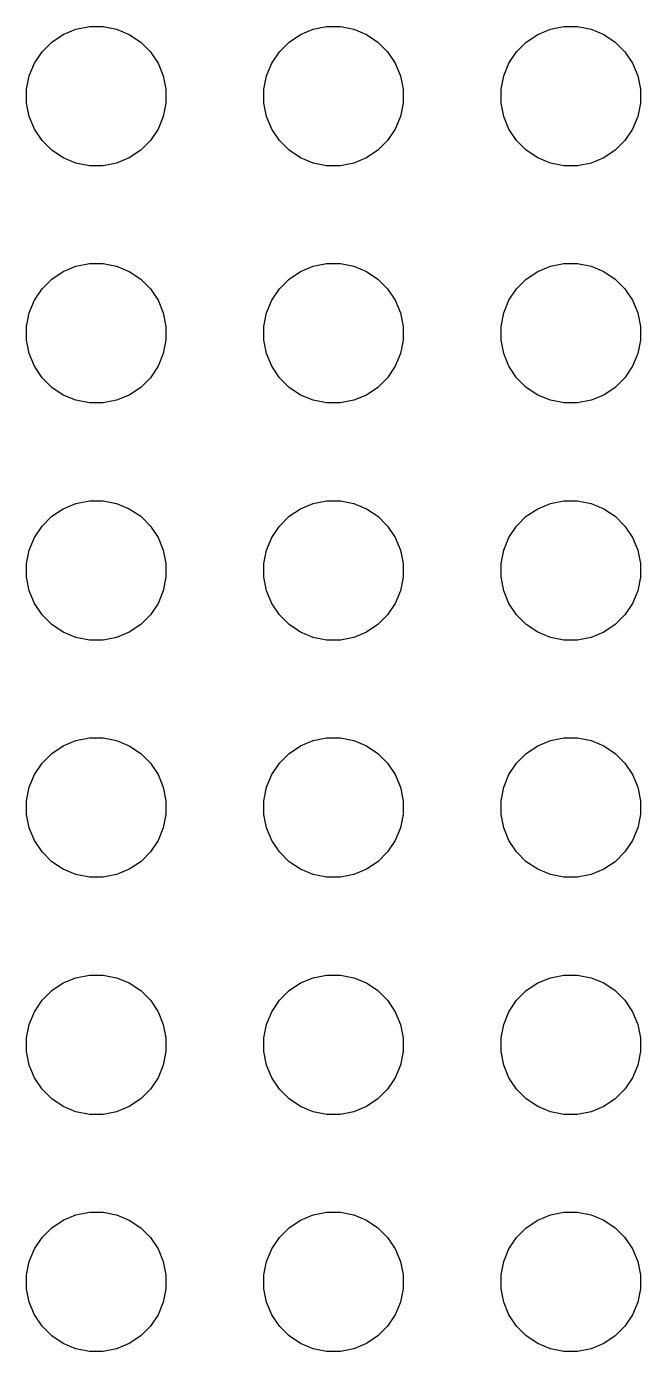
# Model space of a CAD drawing. Header units: millimetres. Extents: x 71 to 173, y -157 to -95.
# Drawn here: x 119.22 to 125.79, y -109.06 to -94.87 of the extents above; entities that cross this region are included whole.
import ezdxf

# ---------------------------------------------------------------- set-up
doc = ezdxf.new("R2010")
doc.units = ezdxf.units.MM
doc.layers.add('B.Mask', color=4, linetype='CONTINUOUS', true_color=0x02ffee)

msp = doc.modelspace()

# ---------------------------------------------------------------- linework, layer by layer
at = {"layer": 'B.Mask', "linetype": 'CONTINUOUS'}
for p, q in [((119.608452, -94.954468), (119.744286, -94.898204)), ((119.744286, -94.898204), (119.888487, -94.86952)), ((119.888487, -94.86952), (120.035513, -94.86952)), ((120.035513, -94.86952), (120.179714, -94.898204)), ((120.179714, -94.898204), (120.315548, -94.954468)), ((122.148452, -94.954468), (122.284286, -94.898204)), ((122.284286, -94.898204), (122.428487, -94.86952)), ((122.428487, -94.86952), (122.575513, -94.86952)), ((122.575513, -94.86952), (122.719714, -94.898204)), ((122.719714, -94.898204), (122.855548, -94.954468)), ((124.688452, -94.954468), (124.824286, -94.898204)), ((124.824286, -94.898204), (124.968487, -94.86952)), ((124.968487, -94.86952), (125.115513, -94.86952)), ((125.115513, -94.86952), (125.259714, -94.898204)), ((125.259714, -94.898204), (125.395548, -94.954468)), ((119.382242, -95.140114), (119.486205, -95.036151)), ((119.486205, -95.036151), (119.608452, -94.954468)), ((120.315548, -94.954468), (120.437795, -95.036151)), ((120.437795, -95.036151), (120.541758, -95.140114)), ((121.922242, -95.140114), (122.026205, -95.036151)), ((122.026205, -95.036151), (122.148452, -94.954468)), ((122.855548, -94.954468), (122.977795, -95.036151)), ((122.977795, -95.036151), (123.081758, -95.140114)), ((124.462242, -95.140114), (124.566205, -95.036151)), ((124.566205, -95.036151), (124.688452, -94.954468)), ((125.395548, -94.954468), (125.517795, -95.036151)), ((125.517795, -95.036151), (125.621758, -95.140114)), ((119.300559, -95.262361), (119.382242, -95.140114)), ((120.541758, -95.140114), (120.623441, -95.262361)), ((121.840559, -95.262361), (121.922242, -95.140114)), ((123.081758, -95.140114), (123.163441, -95.262361)), ((124.380559, -95.262361), (124.462242, -95.140114)), ((125.621758, -95.140114), (125.703441, -95.262361)), ((119.244295, -95.398195), (119.300559, -95.262361)), ((120.623441, -95.262361), (120.679705, -95.398195)), ((121.784295, -95.398195), (121.840559, -95.262361)), ((123.163441, -95.262361), (123.219705, -95.398195)), ((124.324295, -95.398195), (124.380559, -95.262361)), ((125.703441, -95.262361), (125.759705, -95.398195)), ((119.215611, -95.542396), (119.244295, -95.398195)), ((120.679705, -95.398195), (120.708389, -95.542396)), ((121.755611, -95.542396), (121.784295, -95.398195)), ((123.219705, -95.398195), (123.248389, -95.542396)), ((124.295611, -95.542396), (124.324295, -95.398195)), ((125.759705, -95.398195), (125.788389, -95.542396)), ((119.215611, -95.689422), (119.215611, -95.542396)), ((120.708389, -95.542396), (120.708389, -95.689422)), ((121.755611, -95.689422), (121.755611, -95.542396)), ((123.248389, -95.542396), (123.248389, -95.689422)), ((124.295611, -95.689422), (124.295611, -95.542396)), ((125.788389, -95.542396), (125.788389, -95.689422)), ((119.244295, -95.833623), (119.215611, -95.689422)), ((120.708389, -95.689422), (120.679705, -95.833623)), ((121.784295, -95.833623), (121.755611, -95.689422)), ((123.248389, -95.689422), (123.219705, -95.833623)), ((124.324295, -95.833623), (124.295611, -95.689422)), ((125.788389, -95.689422), (125.759705, -95.833623)), ((119.300559, -95.969457), (119.244295, -95.833623)), ((120.679705, -95.833623), (120.623441, -95.969457)), ((121.840559, -95.969457), (121.784295, -95.833623)), ((123.219705, -95.833623), (123.163441, -95.969457)), ((124.380559, -95.969457), (124.324295, -95.833623)), ((125.759705, -95.833623), (125.703441, -95.969457)), ((119.382242, -96.091704), (119.300559, -95.969457)), ((120.623441, -95.969457), (120.541758, -96.091704)), ((121.922242, -96.091704), (121.840559, -95.969457)), ((123.163441, -95.969457), (123.081758, -96.091704)), ((124.462242, -96.091704), (124.380559, -95.969457)), ((125.703441, -95.969457), (125.621758, -96.091704)), ((119.486205, -96.195667), (119.382242, -96.091704)), ((119.608452, -96.27735), (119.486205, -96.195667)), ((120.437795, -96.195667), (120.315548, -96.27735)), ((120.541758, -96.091704), (120.437795, -96.195667)), ((122.026205, -96.195667), (121.922242, -96.091704)), ((122.148452, -96.27735), (122.026205, -96.195667)), ((122.977795, -96.195667), (122.855548, -96.27735)), ((123.081758, -96.091704), (122.977795, -96.195667)), ((124.566205, -96.195667), (124.462242, -96.091704)), ((124.688452, -96.27735), (124.566205, -96.195667)), ((125.517795, -96.195667), (125.395548, -96.27735)), ((125.621758, -96.091704), (125.517795, -96.195667)), ((119.744286, -96.333614), (119.608452, -96.27735)), ((119.888487, -96.362298), (119.744286, -96.333614)), ((120.035513, -96.362298), (119.888487, -96.362298)), ((120.179714, -96.333614), (120.035513, -96.362298)), ((120.315548, -96.27735), (120.179714, -96.333614)), ((122.284286, -96.333614), (122.148452, -96.27735)), ((122.428487, -96.362298), (122.284286, -96.333614)), ((122.575513, -96.362298), (122.428487, -96.362298)), ((122.719714, -96.333614), (122.575513, -96.362298)), ((122.855548, -96.27735), (122.719714, -96.333614)), ((124.824286, -96.333614), (124.688452, -96.27735)), ((124.968487, -96.362298), (124.824286, -96.333614)), ((125.115513, -96.362298), (124.968487, -96.362298)), ((125.259714, -96.333614), (125.115513, -96.362298)), ((125.395548, -96.27735), (125.259714, -96.333614)), ((119.486205, -97.576151), (119.608452, -97.494468)), ((119.608452, -97.494468), (119.744286, -97.438204)), ((119.744286, -97.438204), (119.888487, -97.40952)), ((119.888487, -97.40952), (120.035513, -97.40952)), ((120.035513, -97.40952), (120.179714, -97.438204)), ((120.179714, -97.438204), (120.315548, -97.494468)), ((120.315548, -97.494468), (120.437795, -97.576151)), ((122.026205, -97.576151), (122.148452, -97.494468)), ((122.148452, -97.494468), (122.284286, -97.438204)), ((122.284286, -97.438204), (122.428487, -97.40952)), ((122.428487, -97.40952), (122.575513, -97.40952)), ((122.575513, -97.40952), (122.719714, -97.438204)), ((122.719714, -97.438204), (122.855548, -97.494468)), ((122.855548, -97.494468), (122.977795, -97.576151)), ((124.566205, -97.576151), (124.688452, -97.494468)), ((124.688452, -97.494468), (124.824286, -97.438204)), ((124.824286, -97.438204), (124.968487, -97.40952)), ((124.968487, -97.40952), (125.115513, -97.40952)), ((125.115513, -97.40952), (125.259714, -97.438204)), ((125.259714, -97.438204), (125.395548, -97.494468)), ((125.395548, -97.494468), (125.517795, -97.576151)), ((119.382242, -97.680114), (119.486205, -97.576151)), ((120.437795, -97.576151), (120.541758, -97.680114)), ((121.922242, -97.680114), (122.026205, -97.576151)), ((122.977795, -97.576151), (123.081758, -97.680114)), ((124.462242, -97.680114), (124.566205, -97.576151)), ((125.517795, -97.576151), (125.621758, -97.680114)), ((119.300559, -97.802361), (119.382242, -97.680114)), ((120.541758, -97.680114), (120.623441, -97.802361)), ((121.840559, -97.802361), (121.922242, -97.680114)), ((123.081758, -97.680114), (123.163441, -97.802361)), ((124.380559, -97.802361), (124.462242, -97.680114)), ((125.621758, -97.680114), (125.703441, -97.802361)), ((119.244295, -97.938195), (119.300559, -97.802361)), ((120.623441, -97.802361), (120.679705, -97.938195)), ((121.784295, -97.938195), (121.840559, -97.802361)), ((123.163441, -97.802361), (123.219705, -97.938195)), ((124.324295, -97.938195), (124.380559, -97.802361)), ((125.703441, -97.802361), (125.759705, -97.938195)), ((119.215611, -98.082396), (119.244295, -97.938195)), ((120.679705, -97.938195), (120.708389, -98.082396)), ((121.755611, -98.082396), (121.784295, -97.938195)), ((123.219705, -97.938195), (123.248389, -98.082396)), ((124.295611, -98.082396), (124.324295, -97.938195)), ((125.759705, -97.938195), (125.788389, -98.082396)), ((119.215611, -98.229422), (119.215611, -98.082396)), ((120.708389, -98.082396), (120.708389, -98.229422)), ((121.755611, -98.229422), (121.755611, -98.082396)), ((123.248389, -98.082396), (123.248389, -98.229422)), ((124.295611, -98.229422), (124.295611, -98.082396)), ((125.788389, -98.082396), (125.788389, -98.229422)), ((119.244295, -98.373623), (119.215611, -98.229422)), ((120.708389, -98.229422), (120.679705, -98.373623)), ((121.784295, -98.373623), (121.755611, -98.229422)), ((123.248389, -98.229422), (123.219705, -98.373623)), ((124.324295, -98.373623), (124.295611, -98.229422)), ((125.788389, -98.229422), (125.759705, -98.373623)), ((119.300559, -98.509457), (119.244295, -98.373623)), ((120.679705, -98.373623), (120.623441, -98.509457)), ((121.840559, -98.509457), (121.784295, -98.373623)), ((123.219705, -98.373623), (123.163441, -98.509457)), ((124.380559, -98.509457), (124.324295, -98.373623)), ((125.759705, -98.373623), (125.703441, -98.509457)), ((119.382242, -98.631704), (119.300559, -98.509457)), ((119.486205, -98.735667), (119.382242, -98.631704)), ((120.541758, -98.631704), (120.437795, -98.735667)), ((120.623441, -98.509457), (120.541758, -98.631704)), ((121.922242, -98.631704), (121.840559, -98.509457)), ((122.026205, -98.735667), (121.922242, -98.631704)), ((123.081758, -98.631704), (122.977795, -98.735667)), ((123.163441, -98.509457), (123.081758, -98.631704)), ((124.462242, -98.631704), (124.380559, -98.509457)), ((124.566205, -98.735667), (124.462242, -98.631704)), ((125.621758, -98.631704), (125.517795, -98.735667)), ((125.703441, -98.509457), (125.621758, -98.631704)), ((119.608452, -98.81735), (119.486205, -98.735667)), ((120.437795, -98.735667), (120.315548, -98.81735)), ((122.148452, -98.81735), (122.026205, -98.735667)), ((122.977795, -98.735667), (122.855548, -98.81735)), ((124.688452, -98.81735), (124.566205, -98.735667)), ((125.517795, -98.735667), (125.395548, -98.81735)), ((119.744286, -98.873614), (119.608452, -98.81735)), ((119.888487, -98.902298), (119.744286, -98.873614)), ((120.035513, -98.902298), (119.888487, -98.902298)), ((120.179714, -98.873614), (120.035513, -98.902298)), ((120.315548, -98.81735), (120.179714, -98.873614)), ((122.284286, -98.873614), (122.148452, -98.81735)), ((122.428487, -98.902298), (122.284286, -98.873614)), ((122.575513, -98.902298), (122.428487, -98.902298)), ((122.719714, -98.873614), (122.575513, -98.902298)), ((122.855548, -98.81735), (122.719714, -98.873614)), ((124.824286, -98.873614), (124.688452, -98.81735)), ((124.968487, -98.902298), (124.824286, -98.873614)), ((125.115513, -98.902298), (124.968487, -98.902298)), ((125.259714, -98.873614), (125.115513, -98.902298)), ((125.395548, -98.81735), (125.259714, -98.873614)), ((119.486205, -100.116151), (119.608452, -100.034468)), ((119.608452, -100.034468), (119.744286, -99.978204)), ((119.744286, -99.978204), (119.888487, -99.94952)), ((119.888487, -99.94952), (120.035513, -99.94952)), ((120.035513, -99.94952), (120.179714, -99.978204)), ((120.179714, -99.978204), (120.315548, -100.034468)), ((120.315548, -100.034468), (120.437795, -100.116151)), ((122.026205, -100.116151), (122.148452, -100.034468)), ((122.148452, -100.034468), (122.284286, -99.978204)), ((122.284286, -99.978204), (122.428487, -99.94952)), ((122.428487, -99.94952), (122.575513, -99.94952)), ((122.575513, -99.94952), (122.719714, -99.978204)), ((122.719714, -99.978204), (122.855548, -100.034468)), ((122.855548, -100.034468), (122.977795, -100.116151)), ((124.566205, -100.116151), (124.688452, -100.034468)), ((124.688452, -100.034468), (124.824286, -99.978204)), ((124.824286, -99.978204), (124.968487, -99.94952)), ((124.968487, -99.94952), (125.115513, -99.94952)), ((125.115513, -99.94952), (125.259714, -99.978204)), ((125.259714, -99.978204), (125.395548, -100.034468)), ((125.395548, -100.034468), (125.517795, -100.116151)), ((119.382242, -100.220114), (119.486205, -100.116151)), ((120.437795, -100.116151), (120.541758, -100.220114)), ((121.922242, -100.220114), (122.026205, -100.116151)), ((122.977795, -100.116151), (123.081758, -100.220114)), ((124.462242, -100.220114), (124.566205, -100.116151)), ((125.517795, -100.116151), (125.621758, -100.220114)), ((119.244295, -100.478195), (119.300559, -100.342361)), ((119.300559, -100.342361), (119.382242, -100.220114)), ((120.541758, -100.220114), (120.623441, -100.342361)), ((120.623441, -100.342361), (120.679705, -100.478195)), ((121.784295, -100.478195), (121.840559, -100.342361)), ((121.840559, -100.342361), (121.922242, -100.220114)), ((123.081758, -100.220114), (123.163441, -100.342361)), ((123.163441, -100.342361), (123.219705, -100.478195)), ((124.324295, -100.478195), (124.380559, -100.342361)), ((124.380559, -100.342361), (124.462242, -100.220114)), ((125.621758, -100.220114), (125.703441, -100.342361)), ((125.703441, -100.342361), (125.759705, -100.478195)), ((119.215611, -100.622396), (119.244295, -100.478195)), ((120.679705, -100.478195), (120.708389, -100.622396)), ((121.755611, -100.622396), (121.784295, -100.478195)), ((123.219705, -100.478195), (123.248389, -100.622396)), ((124.295611, -100.622396), (124.324295, -100.478195)), ((125.759705, -100.478195), (125.788389, -100.622396)), ((119.215611, -100.769422), (119.215611, -100.622396)), ((120.708389, -100.622396), (120.708389, -100.769422)), ((121.755611, -100.769422), (121.755611, -100.622396)), ((123.248389, -100.622396), (123.248389, -100.769422)), ((124.295611, -100.769422), (124.295611, -100.622396)), ((125.788389, -100.622396), (125.788389, -100.769422)), ((119.244295, -100.913623), (119.215611, -100.769422)), ((120.708389, -100.769422), (120.679705, -100.913623)), ((121.784295, -100.913623), (121.755611, -100.769422)), ((123.248389, -100.769422), (123.219705, -100.913623)), ((124.324295, -100.913623), (124.295611, -100.769422)), ((125.788389, -100.769422), (125.759705, -100.913623)), ((119.300559, -101.049457), (119.244295, -100.913623)), ((119.382242, -101.171704), (119.300559, -101.049457)), ((120.623441, -101.049457), (120.541758, -101.171704)), ((120.679705, -100.913623), (120.623441, -101.049457)), ((121.840559, -101.049457), (121.784295, -100.913623)), ((121.922242, -101.171704), (121.840559, -101.049457)), ((123.163441, -101.049457), (123.081758, -101.171704)), ((123.219705, -100.913623), (123.163441, -101.049457)), ((124.380559, -101.049457), (124.324295, -100.913623)), ((124.462242, -101.171704), (124.380559, -101.049457)), ((125.703441, -101.049457), (125.621758, -101.171704)), ((125.759705, -100.913623), (125.703441, -101.049457)), ((119.486205, -101.275667), (119.382242, -101.171704)), ((120.541758, -101.171704), (120.437795, -101.275667)), ((122.026205, -101.275667), (121.922242, -101.171704)), ((123.081758, -101.171704), (122.977795, -101.275667)), ((124.566205, -101.275667), (124.462242, -101.171704)), ((125.621758, -101.171704), (125.517795, -101.275667)), ((119.608452, -101.35735), (119.486205, -101.275667)), ((120.437795, -101.275667), (120.315548, -101.35735)), ((122.148452, -101.35735), (122.026205, -101.275667)), ((122.977795, -101.275667), (122.855548, -101.35735)), ((124.688452, -101.35735), (124.566205, -101.275667)), ((125.517795, -101.275667), (125.395548, -101.35735)), ((119.744286, -101.413614), (119.608452, -101.35735)), ((119.888487, -101.442298), (119.744286, -101.413614)), ((120.035513, -101.442298), (119.888487, -101.442298)), ((120.179714, -101.413614), (120.035513, -101.442298)), ((120.315548, -101.35735), (120.179714, -101.413614)), ((122.284286, -101.413614), (122.148452, -101.35735)), ((122.428487, -101.442298), (122.284286, -101.413614)), ((122.575513, -101.442298), (122.428487, -101.442298)), ((122.719714, -101.413614), (122.575513, -101.442298)), ((122.855548, -101.35735), (122.719714, -101.413614)), ((124.824286, -101.413614), (124.688452, -101.35735)), ((124.968487, -101.442298), (124.824286, -101.413614)), ((125.115513, -101.442298), (124.968487, -101.442298)), ((125.259714, -101.413614), (125.115513, -101.442298)), ((125.395548, -101.35735), (125.259714, -101.413614)), ((119.486205, -102.656151), (119.608452, -102.574468)), ((119.608452, -102.574468), (119.744286, -102.518204)), ((119.744286, -102.518204), (119.888487, -102.48952)), ((119.888487, -102.48952), (120.035513, -102.48952)), ((120.035513, -102.48952), (120.179714, -102.518204)), ((120.179714, -102.518204), (120.315548, -102.574468)), ((120.315548, -102.574468), (120.437795, -102.656151)), ((122.026205, -102.656151), (122.148452, -102.574468)), ((122.148452, -102.574468), (122.284286, -102.518204)), ((122.284286, -102.518204), (122.428487, -102.48952)), ((122.428487, -102.48952), (122.575513, -102.48952)), ((122.575513, -102.48952), (122.719714, -102.518204)), ((122.719714, -102.518204), (122.855548, -102.574468)), ((122.855548, -102.574468), (122.977795, -102.656151)), ((124.566205, -102.656151), (124.688452, -102.574468)), ((124.688452, -102.574468), (124.824286, -102.518204)), ((124.824286, -102.518204), (124.968487, -102.48952)), ((124.968487, -102.48952), (125.115513, -102.48952)), ((125.115513, -102.48952), (125.259714, -102.518204)), ((125.259714, -102.518204), (125.395548, -102.574468)), ((125.395548, -102.574468), (125.517795, -102.656151)), ((119.382242, -102.760114), (119.486205, -102.656151)), ((120.437795, -102.656151), (120.541758, -102.760114)), ((121.922242, -102.760114), (122.026205, -102.656151)), ((122.977795, -102.656151), (123.081758, -102.760114)), ((124.462242, -102.760114), (124.566205, -102.656151)), ((125.517795, -102.656151), (125.621758, -102.760114)), ((119.244295, -103.018195), (119.300559, -102.882361)), ((119.300559, -102.882361), (119.382242, -102.760114)), ((120.541758, -102.760114), (120.623441, -102.882361)), ((120.623441, -102.882361), (120.679705, -103.018195)), ((121.784295, -103.018195), (121.840559, -102.882361)), ((121.840559, -102.882361), (121.922242, -102.760114)), ((123.081758, -102.760114), (123.163441, -102.882361)), ((123.163441, -102.882361), (123.219705, -103.018195)), ((124.324295, -103.018195), (124.380559, -102.882361)), ((124.380559, -102.882361), (124.462242, -102.760114)), ((125.621758, -102.760114), (125.703441, -102.882361)), ((125.703441, -102.882361), (125.759705, -103.018195)), ((119.215611, -103.162396), (119.244295, -103.018195)), ((120.679705, -103.018195), (120.708389, -103.162396)), ((121.755611, -103.162396), (121.784295, -103.018195)), ((123.219705, -103.018195), (123.248389, -103.162396)), ((124.295611, -103.162396), (124.324295, -103.018195)), ((125.759705, -103.018195), (125.788389, -103.162396)), ((119.215611, -103.309422), (119.215611, -103.162396)), ((120.708389, -103.162396), (120.708389, -103.309422)), ((121.755611, -103.309422), (121.755611, -103.162396)), ((123.248389, -103.162396), (123.248389, -103.309422)), ((124.295611, -103.309422), (124.295611, -103.162396)), ((125.788389, -103.162396), (125.788389, -103.309422)), ((119.244295, -103.453623), (119.215611, -103.309422)), ((120.708389, -103.309422), (120.679705, -103.453623)), ((121.784295, -103.453623), (121.755611, -103.309422)), ((123.248389, -103.309422), (123.219705, -103.453623)), ((124.324295, -103.453623), (124.295611, -103.309422)), ((125.788389, -103.309422), (125.759705, -103.453623)), ((119.300559, -103.589457), (119.244295, -103.453623)), ((120.679705, -103.453623), (120.623441, -103.589457)), ((121.840559, -103.589457), (121.784295, -103.453623)), ((123.219705, -103.453623), (123.163441, -103.589457)), ((124.380559, -103.589457), (124.324295, -103.453623)), ((125.759705, -103.453623), (125.703441, -103.589457)), ((119.382242, -103.711704), (119.300559, -103.589457)), ((120.623441, -103.589457), (120.541758, -103.711704)), ((121.922242, -103.711704), (121.840559, -103.589457)), ((123.163441, -103.589457), (123.081758, -103.711704)), ((124.462242, -103.711704), (124.380559, -103.589457)), ((125.703441, -103.589457), (125.621758, -103.711704)), ((119.486205, -103.815667), (119.382242, -103.711704)), ((120.541758, -103.711704), (120.437795, -103.815667)), ((122.026205, -103.815667), (121.922242, -103.711704)), ((123.081758, -103.711704), (122.977795, -103.815667)), ((124.566205, -103.815667), (124.462242, -103.711704)), ((125.621758, -103.711704), (125.517795, -103.815667)), ((119.608452, -103.89735), (119.486205, -103.815667)), ((120.437795, -103.815667), (120.315548, -103.89735)), ((122.148452, -103.89735), (122.026205, -103.815667)), ((122.977795, -103.815667), (122.855548, -103.89735)), ((124.688452, -103.89735), (124.566205, -103.815667)), ((125.517795, -103.815667), (125.395548, -103.89735)), ((119.744286, -103.953614), (119.608452, -103.89735)), ((119.888487, -103.982298), (119.744286, -103.953614)), ((120.035513, -103.982298), (119.888487, -103.982298)), ((120.179714, -103.953614), (120.035513, -103.982298)), ((120.315548, -103.89735), (120.179714, -103.953614)), ((122.284286, -103.953614), (122.148452, -103.89735)), ((122.428487, -103.982298), (122.284286, -103.953614)), ((122.575513, -103.982298), (122.428487, -103.982298)), ((122.719714, -103.953614), (122.575513, -103.982298)), ((122.855548, -103.89735), (122.719714, -103.953614)), ((124.824286, -103.953614), (124.688452, -103.89735)), ((124.968487, -103.982298), (124.824286, -103.953614)), ((125.115513, -103.982298), (124.968487, -103.982298)), ((125.259714, -103.953614), (125.115513, -103.982298)), ((125.395548, -103.89735), (125.259714, -103.953614)), ((119.486205, -105.196151), (119.608452, -105.114468)), ((119.608452, -105.114468), (119.744286, -105.058204)), ((119.744286, -105.058204), (119.888487, -105.02952)), ((119.888487, -105.02952), (120.035513, -105.02952)), ((120.035513, -105.02952), (120.179714, -105.058204)), ((120.179714, -105.058204), (120.315548, -105.114468)), ((120.315548, -105.114468), (120.437795, -105.196151)), ((122.026205, -105.196151), (122.148452, -105.114468)), ((122.148452, -105.114468), (122.284286, -105.058204)), ((122.284286, -105.058204), (122.428487, -105.02952)), ((122.428487, -105.02952), (122.575513, -105.02952)), ((122.575513, -105.02952), (122.719714, -105.058204)), ((122.719714, -105.058204), (122.855548, -105.114468)), ((122.855548, -105.114468), (122.977795, -105.196151)), ((124.566205, -105.196151), (124.688452, -105.114468)), ((124.688452, -105.114468), (124.824286, -105.058204)), ((124.824286, -105.058204), (124.968487, -105.02952)), ((124.968487, -105.02952), (125.115513, -105.02952)), ((125.115513, -105.02952), (125.259714, -105.058204)), ((125.259714, -105.058204), (125.395548, -105.114468)), ((125.395548, -105.114468), (125.517795, -105.196151)), ((119.300559, -105.422361), (119.382242, -105.300114)), ((119.382242, -105.300114), (119.486205, -105.196151)), ((120.437795, -105.196151), (120.541758, -105.300114)), ((120.541758, -105.300114), (120.623441, -105.422361)), ((121.840559, -105.422361), (121.922242, -105.300114)), ((121.922242, -105.300114), (122.026205, -105.196151)), ((122.977795, -105.196151), (123.081758, -105.300114)), ((123.081758, -105.300114), (123.163441, -105.422361)), ((124.380559, -105.422361), (124.462242, -105.300114)), ((124.462242, -105.300114), (124.566205, -105.196151)), ((125.517795, -105.196151), (125.621758, -105.300114)), ((125.621758, -105.300114), (125.703441, -105.422361)), ((119.244295, -105.558195), (119.300559, -105.422361)), ((120.623441, -105.422361), (120.679705, -105.558195)), ((121.784295, -105.558195), (121.840559, -105.422361)), ((123.163441, -105.422361), (123.219705, -105.558195)), ((124.324295, -105.558195), (124.380559, -105.422361)), ((125.703441, -105.422361), (125.759705, -105.558195)), ((119.215611, -105.702396), (119.244295, -105.558195)), ((120.679705, -105.558195), (120.708389, -105.702396)), ((121.755611, -105.702396), (121.784295, -105.558195)), ((123.219705, -105.558195), (123.248389, -105.702396)), ((124.295611, -105.702396), (124.324295, -105.558195)), ((125.759705, -105.558195), (125.788389, -105.702396)), ((119.215611, -105.849422), (119.215611, -105.702396)), ((120.708389, -105.702396), (120.708389, -105.849422)), ((121.755611, -105.849422), (121.755611, -105.702396)), ((123.248389, -105.702396), (123.248389, -105.849422)), ((124.295611, -105.849422), (124.295611, -105.702396)), ((125.788389, -105.702396), (125.788389, -105.849422)), ((119.244295, -105.993623), (119.215611, -105.849422)), ((120.708389, -105.849422), (120.679705, -105.993623)), ((121.784295, -105.993623), (121.755611, -105.849422)), ((123.248389, -105.849422), (123.219705, -105.993623)), ((124.324295, -105.993623), (124.295611, -105.849422)), ((125.788389, -105.849422), (125.759705, -105.993623)), ((119.300559, -106.129457), (119.244295, -105.993623)), ((120.679705, -105.993623), (120.623441, -106.129457)), ((121.840559, -106.129457), (121.784295, -105.993623)), ((123.219705, -105.993623), (123.163441, -106.129457)), ((124.380559, -106.129457), (124.324295, -105.993623)), ((125.759705, -105.993623), (125.703441, -106.129457)), ((119.382242, -106.251704), (119.300559, -106.129457)), ((120.623441, -106.129457), (120.541758, -106.251704)), ((121.922242, -106.251704), (121.840559, -106.129457)), ((123.163441, -106.129457), (123.081758, -106.251704)), ((124.462242, -106.251704), (124.380559, -106.129457)), ((125.703441, -106.129457), (125.621758, -106.251704)), ((119.486205, -106.355667), (119.382242, -106.251704)), ((120.541758, -106.251704), (120.437795, -106.355667)), ((122.026205, -106.355667), (121.922242, -106.251704)), ((123.081758, -106.251704), (122.977795, -106.355667)), ((124.566205, -106.355667), (124.462242, -106.251704)), ((125.621758, -106.251704), (125.517795, -106.355667)), ((119.608452, -106.43735), (119.486205, -106.355667)), ((119.744286, -106.493614), (119.608452, -106.43735)), ((120.315548, -106.43735), (120.179714, -106.493614)), ((120.437795, -106.355667), (120.315548, -106.43735)), ((122.148452, -106.43735), (122.026205, -106.355667)), ((122.284286, -106.493614), (122.148452, -106.43735)), ((122.855548, -106.43735), (122.719714, -106.493614)), ((122.977795, -106.355667), (122.855548, -106.43735)), ((124.688452, -106.43735), (124.566205, -106.355667)), ((124.824286, -106.493614), (124.688452, -106.43735)), ((125.395548, -106.43735), (125.259714, -106.493614)), ((125.517795, -106.355667), (125.395548, -106.43735)), ((119.888487, -106.522298), (119.744286, -106.493614)), ((120.035513, -106.522298), (119.888487, -106.522298)), ((120.179714, -106.493614), (120.035513, -106.522298)), ((122.428487, -106.522298), (122.284286, -106.493614)), ((122.575513, -106.522298), (122.428487, -106.522298)), ((122.719714, -106.493614), (122.575513, -106.522298)), ((124.968487, -106.522298), (124.824286, -106.493614)), ((125.115513, -106.522298), (124.968487, -106.522298)), ((125.259714, -106.493614), (125.115513, -106.522298)), ((119.744286, -107.598204), (119.888487, -107.56952)), ((119.888487, -107.56952), (120.035513, -107.56952)), ((120.035513, -107.56952), (120.179714, -107.598204)), ((122.284286, -107.598204), (122.428487, -107.56952)), ((122.428487, -107.56952), (122.575513, -107.56952)), ((122.575513, -107.56952), (122.719714, -107.598204)), ((124.824286, -107.598204), (124.968487, -107.56952)), ((124.968487, -107.56952), (125.115513, -107.56952)), ((125.115513, -107.56952), (125.259714, -107.598204)), ((119.486205, -107.736151), (119.608452, -107.654468)), ((119.608452, -107.654468), (119.744286, -107.598204)), ((120.179714, -107.598204), (120.315548, -107.654468)), ((120.315548, -107.654468), (120.437795, -107.736151)), ((122.026205, -107.736151), (122.148452, -107.654468)), ((122.148452, -107.654468), (122.284286, -107.598204)), ((122.719714, -107.598204), (122.855548, -107.654468)), ((122.855548, -107.654468), (122.977795, -107.736151)), ((124.566205, -107.736151), (124.688452, -107.654468)), ((124.688452, -107.654468), (124.824286, -107.598204)), ((125.259714, -107.598204), (125.395548, -107.654468)), ((125.395548, -107.654468), (125.517795, -107.736151)), ((119.300559, -107.962361), (119.382242, -107.840114)), ((119.382242, -107.840114), (119.486205, -107.736151)), ((120.437795, -107.736151), (120.541758, -107.840114)), ((120.541758, -107.840114), (120.623441, -107.962361)), ((121.840559, -107.962361), (121.922242, -107.840114)), ((121.922242, -107.840114), (122.026205, -107.736151)), ((122.977795, -107.736151), (123.081758, -107.840114)), ((123.081758, -107.840114), (123.163441, -107.962361)), ((124.380559, -107.962361), (124.462242, -107.840114)), ((124.462242, -107.840114), (124.566205, -107.736151)), ((125.517795, -107.736151), (125.621758, -107.840114)), ((125.621758, -107.840114), (125.703441, -107.962361)), ((119.244295, -108.098195), (119.300559, -107.962361)), ((120.623441, -107.962361), (120.679705, -108.098195)), ((121.784295, -108.098195), (121.840559, -107.962361)), ((123.163441, -107.962361), (123.219705, -108.098195)), ((124.324295, -108.098195), (124.380559, -107.962361)), ((125.703441, -107.962361), (125.759705, -108.098195)), ((119.215611, -108.242396), (119.244295, -108.098195)), ((120.679705, -108.098195), (120.708389, -108.242396)), ((121.755611, -108.242396), (121.784295, -108.098195)), ((123.219705, -108.098195), (123.248389, -108.242396)), ((124.295611, -108.242396), (124.324295, -108.098195)), ((125.759705, -108.098195), (125.788389, -108.242396)), ((119.215611, -108.389422), (119.215611, -108.242396)), ((120.708389, -108.242396), (120.708389, -108.389422)), ((121.755611, -108.389422), (121.755611, -108.242396)), ((123.248389, -108.242396), (123.248389, -108.389422)), ((124.295611, -108.389422), (124.295611, -108.242396)), ((125.788389, -108.242396), (125.788389, -108.389422)), ((119.244295, -108.533623), (119.215611, -108.389422)), ((120.708389, -108.389422), (120.679705, -108.533623)), ((121.784295, -108.533623), (121.755611, -108.389422)), ((123.248389, -108.389422), (123.219705, -108.533623)), ((124.324295, -108.533623), (124.295611, -108.389422)), ((125.788389, -108.389422), (125.759705, -108.533623)), ((119.300559, -108.669457), (119.244295, -108.533623)), ((120.679705, -108.533623), (120.623441, -108.669457)), ((121.840559, -108.669457), (121.784295, -108.533623)), ((123.219705, -108.533623), (123.163441, -108.669457)), ((124.380559, -108.669457), (124.324295, -108.533623)), ((125.759705, -108.533623), (125.703441, -108.669457)), ((119.382242, -108.791704), (119.300559, -108.669457)), ((120.623441, -108.669457), (120.541758, -108.791704)), ((121.922242, -108.791704), (121.840559, -108.669457)), ((123.163441, -108.669457), (123.081758, -108.791704)), ((124.462242, -108.791704), (124.380559, -108.669457)), ((125.703441, -108.669457), (125.621758, -108.791704)), ((119.486205, -108.895667), (119.382242, -108.791704)), ((120.541758, -108.791704), (120.437795, -108.895667)), ((122.026205, -108.895667), (121.922242, -108.791704)), ((123.081758, -108.791704), (122.977795, -108.895667)), ((124.566205, -108.895667), (124.462242, -108.791704)), ((125.621758, -108.791704), (125.517795, -108.895667)), ((119.608452, -108.97735), (119.486205, -108.895667)), ((119.744286, -109.033614), (119.608452, -108.97735)), ((120.315548, -108.97735), (120.179714, -109.033614)), ((120.437795, -108.895667), (120.315548, -108.97735)), ((122.148452, -108.97735), (122.026205, -108.895667)), ((122.284286, -109.033614), (122.148452, -108.97735)), ((122.855548, -108.97735), (122.719714, -109.033614)), ((122.977795, -108.895667), (122.855548, -108.97735)), ((124.688452, -108.97735), (124.566205, -108.895667)), ((124.824286, -109.033614), (124.688452, -108.97735)), ((125.395548, -108.97735), (125.259714, -109.033614)), ((125.517795, -108.895667), (125.395548, -108.97735)), ((119.888487, -109.062298), (119.744286, -109.033614)), ((120.035513, -109.062298), (119.888487, -109.062298)), ((120.179714, -109.033614), (120.035513, -109.062298)), ((122.428487, -109.062298), (122.284286, -109.033614)), ((122.575513, -109.062298), (122.428487, -109.062298)), ((122.719714, -109.033614), (122.575513, -109.062298)), ((124.968487, -109.062298), (124.824286, -109.033614)), ((125.115513, -109.062298), (124.968487, -109.062298)), ((125.259714, -109.033614), (125.115513, -109.062298))]:
    msp.add_line(p, q, dxfattribs=at)

doc.saveas('drawing.dxf')
